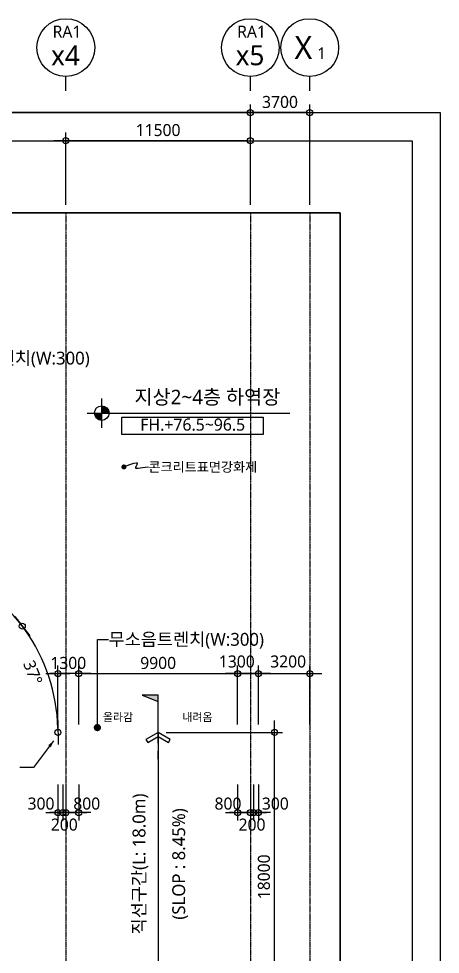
# Model space of a CAD drawing. Header units: millimetres. Extents: x 367092 to 767578, y 396038 to 811791.
# Drawn here: x 507369 to 533640, y 753489 to 811791 of the extents above; entities that cross this region are included whole.
import ezdxf
from ezdxf.enums import TextEntityAlignment as Align

# ---------------------------------------------------------------- set-up
doc = ezdxf.new("R2010")
doc.units = ezdxf.units.MM
doc.header["$LTSCALE"] = 100
doc.header["$MEASUREMENT"] = 0
doc.header["$PDSIZE"] = -10
doc.linetypes.add('CENTER', pattern=[2, 1.25, -0.25, 0.25, -0.25])
doc.layers.get('0').update_dxf_attribs({"linetype": 'CONTINUOUS'})
doc.layers.get('Defpoints').update_dxf_attribs({"color": 171, "linetype": 'CONTINUOUS'})
for name, color, linetype in [('CEN(ST)', 1, 'CENTER'), ('DIM', 7, 'CONTINUOUS'), ('LED', 7, 'CONTINUOUS'), ('NDIM', 7, 'CONTINUOUS'), ('SYM', 7, 'CONTINUOUS'), ('SYM(AXIS)', 7, 'CONTINUOUS'), ('SYMBOL', 7, 'CONTINUOUS'), ('TEXT(AXIS)', 2, 'CONTINUOUS'), ('TEXT(MIN)', 7, 'CONTINUOUS'), ('TEXT(실명)', 3, 'CONTINUOUS'), ('TEXT-기입', 6, 'CONTINUOUS')]:
    doc.layers.add(name, color=color, linetype=linetype)
doc.styles.add('CGS', font='cgse', dxfattribs={"bigfont": 'cgs'})
doc.styles.add('궁서체', font='')
doc.styles.add('나눔바른고딕', font='NanumBarunGothic.ttf')
doc.styles.get('궁서체').set_extended_font_data('GungsuhChe')
doc.dimstyles.new('CPDIM1', dxfattribs={"dimtxt": 3, "dimasz": 2.5, "dimexe": 1.25, "dimexo": 5, "dimgap": 1.5, "dimtad": 1, "dimdec": 0, "dimzin": 1, "dimdsep": 46, "dimlunit": 6, "dimtxsty": '궁서체', "dimblk1": 'Z_DOT', "dimblk2": 'Z_DOT', "dimsah": 1, "dimcen": 2.5, "dimadec": 0, "dimazin": 0, "dimtfac": 1, "dimtdec": 0, "dimtix": 1, "dimtmove": 2, "dimatfit": 3, "dimldrblk": 'Z_DOT', "dimfxl": 1, "dimtolj": 1, "dimtzin": 1, "dimarcsym": 0})
doc.dimstyles.new('NDIM 1200', dxfattribs={"dimscale": 500, "dimtxt": 3, "dimasz": 1, "dimexe": 2, "dimexo": 2, "dimgap": 1, "dimtad": 1, "dimdec": 0, "dimdsep": 46, "dimtxsty": 'CGS', "dimblk": 'DOT0', "dimcen": 1, "dimdle": 8, "dimclrd": 2, "dimclre": 2, "dimclrt": 2, "dimadec": 0, "dimazin": 0, "dimtfac": 1, "dimtdec": 0, "dimtix": 1, "dimtmove": 2, "dimatfit": 3, "dimldrblk": 'DOT0', "dimfxl": 1, "dimtolj": 1, "dimtzin": 0, "dimlwd": -1, "dimlwe": -1, "dimarcsym": 0})

# ---------------------------------------------------------------- blocks, each defined once
blk = doc.blocks.new('DOT0')
blk.add_line((-3, 0), (3, 0))
at = {"color": 6}
blk.add_circle((0, 0), 0.75, dxfattribs=at)
blk = doc.blocks.new('*D459')
at = {"layer": 'Defpoints', "color": 0, "ltscale": 0.4, "transparency": 16777216}
for p in [(43327293, 1704615), (43315793, 1700115), (43327293, 1700115)]:
    blk.add_point(p, dxfattribs=at)
at = {"layer": 'NDIM', "ltscale": 0.4, "transparency": 16777216}
for p, q in [((43315793, 1700615), (43315793, 1705115)), ((43327293, 1700615), (43327293, 1705115)), ((43316043, 1704615), (43327043, 1704615))]:
    blk.add_line(p, q, dxfattribs=at)
at = {"layer": 'NDIM', "ltscale": 0.4, "transparency": 16777216, "xscale": 250, "yscale": 250, "zscale": 250, "rotation": 180}
blk.add_blockref('DOT0', (43315793, 1704615), dxfattribs=at)
at = {"layer": 'NDIM', "ltscale": 0.4, "transparency": 16777216, "xscale": 250, "yscale": 250, "zscale": 250}
blk.add_blockref('DOT0', (43327293, 1704615), dxfattribs=at)
at = {"layer": 'NDIM', "ltscale": 0.4, "transparency": 16777216, "insert": (43321543, 1705273), "char_height": 750, "attachment_point": 5, "style": '나눔바른고딕'}
blk.add_mtext('\\A1;11500', dxfattribs=at)
blk = doc.blocks.new('*D464')
at = {"layer": 'Defpoints', "color": 0, "ltscale": 0.4, "transparency": 16777216}
for p in [(43327293, 1704615), (43327293, 1700115), (43338793, 1700115)]:
    blk.add_point(p, dxfattribs=at)
at = {"layer": 'NDIM', "ltscale": 0.4, "transparency": 16777216}
for p, q in [((43327293, 1700615), (43327293, 1705115)), ((43338793, 1700615), (43338793, 1705115)), ((43338543, 1704615), (43327543, 1704615))]:
    blk.add_line(p, q, dxfattribs=at)
at = {"layer": 'NDIM', "ltscale": 0.4, "transparency": 16777216, "xscale": 250, "yscale": 250, "zscale": 250, "rotation": 180}
blk.add_blockref('DOT0', (43327293, 1704615), dxfattribs=at)
at = {"layer": 'NDIM', "ltscale": 0.4, "transparency": 16777216, "xscale": 250, "yscale": 250, "zscale": 250}
blk.add_blockref('DOT0', (43338793, 1704615), dxfattribs=at)
at = {"layer": 'NDIM', "ltscale": 0.4, "transparency": 16777216, "insert": (43333043, 1705273), "char_height": 750, "attachment_point": 5, "style": '나눔바른고딕'}
blk.add_mtext('\\A1;11500', dxfattribs=at)
blk = doc.blocks.new('A$C2F20087E')
at = {"layer": 'SYM(AXIS)'}
blk.add_line((600, 0), (600, 300), dxfattribs=at)
blk.add_circle((600, 900), 600, dxfattribs=at)
blk = doc.blocks.new('*D465')
at = {"layer": 'Defpoints', "color": 0, "ltscale": 0.4, "transparency": 16777216}
for p in [(43338793, 1706365), (43338793, 1700115), (43342493, 1700115)]:
    blk.add_point(p, dxfattribs=at)
at = {"layer": 'NDIM', "ltscale": 0.4, "transparency": 16777216}
for p, q in [((43338793, 1700615), (43338793, 1706865)), ((43342493, 1700615), (43342493, 1706865)), ((43342243, 1706365), (43339043, 1706365))]:
    blk.add_line(p, q, dxfattribs=at)
at = {"layer": 'NDIM', "ltscale": 0.4, "transparency": 16777216, "xscale": 250, "yscale": 250, "zscale": 250, "rotation": 180}
blk.add_blockref('DOT0', (43338793, 1706365), dxfattribs=at)
at = {"layer": 'NDIM', "ltscale": 0.4, "transparency": 16777216, "xscale": 250, "yscale": 250, "zscale": 250}
blk.add_blockref('DOT0', (43342493, 1706365), dxfattribs=at)
at = {"layer": 'NDIM', "ltscale": 0.4, "transparency": 16777216, "insert": (43340643, 1707023), "char_height": 750, "attachment_point": 5, "style": '나눔바른고딕'}
blk.add_mtext('\\A1;3700', dxfattribs=at)
blk = doc.blocks.new('*D466')
at = {"layer": 'Defpoints', "color": 0, "ltscale": 0.4, "transparency": 16777216}
for p in [(43292793, 1706365), (43292793, 1700115), (43338793, 1700115)]:
    blk.add_point(p, dxfattribs=at)
at = {"layer": 'NDIM', "ltscale": 0.4, "transparency": 16777216}
for p, q in [((43292793, 1700615), (43292793, 1706865)), ((43338793, 1700615), (43338793, 1706865)), ((43338543, 1706365), (43293043, 1706365))]:
    blk.add_line(p, q, dxfattribs=at)
at = {"layer": 'NDIM', "ltscale": 0.4, "transparency": 16777216, "xscale": 250, "yscale": 250, "zscale": 250, "rotation": 180}
blk.add_blockref('DOT0', (43292793, 1706365), dxfattribs=at)
at = {"layer": 'NDIM', "ltscale": 0.4, "transparency": 16777216, "xscale": 250, "yscale": 250, "zscale": 250}
blk.add_blockref('DOT0', (43338793, 1706365), dxfattribs=at)
at = {"layer": 'NDIM', "ltscale": 0.4, "transparency": 16777216, "insert": (43315793, 1707023), "char_height": 750, "attachment_point": 5, "style": '나눔바른고딕'}
blk.add_mtext('\\A1;46000', dxfattribs=at)
blk = doc.blocks.new('A$C1AFB1B41')
at = {"layer": 'SYM'}
blk.add_hatch(color=256, dxfattribs=at).paths.add_polyline_path([(2000, 500), (1800, 0), (2000, 0)])
for p, q in [((2000, 500), (1800, 0)), ((2000, 0), (2000, 500)), ((0, 0), (250, 0)), ((500, 0), (2000, 0))]:
    blk.add_line(p, q, dxfattribs=at)
blk = doc.blocks.new('*D139')
at = {"layer": 'Defpoints', "color": 0, "ltscale": 0.4, "transparency": 16777216}
for p in [(516059, 767316), (523309, 767316), (516059, 749316)]:
    blk.add_point(p, dxfattribs=at)
at = {"layer": 'NDIM', "ltscale": 0.4, "transparency": 16777216}
for p, q in [((516559, 767316), (523809, 767316)), ((523309, 749566), (523309, 767066)), ((516559, 749316), (523809, 749316))]:
    blk.add_line(p, q, dxfattribs=at)
at = {"layer": 'NDIM', "ltscale": 0.4, "transparency": 16777216, "xscale": 250, "yscale": 250, "zscale": 250}
for p, rotation in [((523309, 767316), 90), ((523309, 749316), 270)]:
    blk.add_blockref('DOT0', p, dxfattribs=dict(at, rotation=rotation))
at = {"layer": 'NDIM', "ltscale": 0.4, "transparency": 16777216, "insert": (522651, 758316), "char_height": 750, "attachment_point": 5, "rotation": 90, "style": '나눔바른고딕'}
blk.add_mtext('\\A1;18000', dxfattribs=at)
blk = doc.blocks.new('*D140')
at = {"layer": 'Defpoints', "color": 0, "ltscale": 0.4, "transparency": 16777216}
for p in [(521009, 770982), (511109, 767316), (521009, 767316)]:
    blk.add_point(p, dxfattribs=at)
at = {"layer": 'NDIM', "ltscale": 0.4, "transparency": 16777216}
for p, q in [((511109, 767816), (511109, 771482)), ((521009, 767816), (521009, 771482)), ((511359, 770982), (520759, 770982))]:
    blk.add_line(p, q, dxfattribs=at)
at = {"layer": 'NDIM', "ltscale": 0.4, "transparency": 16777216, "xscale": 250, "yscale": 250, "zscale": 250, "rotation": 180}
blk.add_blockref('DOT0', (511109, 770982), dxfattribs=at)
at = {"layer": 'NDIM', "ltscale": 0.4, "transparency": 16777216, "xscale": 250, "yscale": 250, "zscale": 250}
blk.add_blockref('DOT0', (521009, 770982), dxfattribs=at)
at = {"layer": 'NDIM', "ltscale": 0.4, "transparency": 16777216, "insert": (516059, 771640), "char_height": 750, "attachment_point": 5, "style": '나눔바른고딕'}
blk.add_mtext('\\A1;9900', dxfattribs=at)
blk = doc.blocks.new('*D141')
at = {"layer": 'Defpoints', "color": 0, "ltscale": 0.4, "transparency": 16777216}
for p in [(509809, 770982), (509809, 767316), (511109, 767316)]:
    blk.add_point(p, dxfattribs=at)
at = {"layer": 'NDIM', "ltscale": 0.4, "transparency": 16777216}
for p, q in [((509809, 767816), (509809, 771482)), ((511109, 767816), (511109, 771482)), ((509559, 770982), (509309, 770982)), ((511109, 770982), (509809, 770982)), ((511359, 770982), (511609, 770982))]:
    blk.add_line(p, q, dxfattribs=at)
at = {"layer": 'NDIM', "ltscale": 0.4, "transparency": 16777216, "xscale": 250, "yscale": 250, "zscale": 250}
blk.add_blockref('DOT0', (509809, 770982), dxfattribs=at)
at = {"layer": 'NDIM', "ltscale": 0.4, "transparency": 16777216, "xscale": 250, "yscale": 250, "zscale": 250, "rotation": 180}
blk.add_blockref('DOT0', (511109, 770982), dxfattribs=at)
at = {"layer": 'NDIM', "ltscale": 0.4, "transparency": 16777216, "insert": (510459, 771640), "char_height": 750, "attachment_point": 5, "style": '나눔바른고딕'}
blk.add_mtext('\\A1;1300', dxfattribs=at)
blk = doc.blocks.new('Z_DOT')
at = {"layer": 'DIM', "color": 0}
for p, q in [((-1, 0), (1, 0)), ((0, -1), (0, 1))]:
    blk.add_line(p, q, dxfattribs=at)
for radius in [0.5, 0.25]:
    blk.add_circle((0, 0), radius, dxfattribs=at)
blk = doc.blocks.new('*D107')
at = {"layer": 'Defpoints', "color": 0, "ltscale": 0.4, "transparency": 16777216}
for p in [(522309, 770982), (521009, 767316), (522309, 767316)]:
    blk.add_point(p, dxfattribs=at)
at = {"layer": 'NDIM', "ltscale": 0.4, "transparency": 16777216}
for p, q in [((521009, 767816), (521009, 771482)), ((522309, 767816), (522309, 771482)), ((521259, 770982), (522059, 770982))]:
    blk.add_line(p, q, dxfattribs=at)
at = {"layer": 'NDIM', "ltscale": 0.4, "transparency": 16777216, "xscale": 250, "yscale": 250, "zscale": 250, "rotation": 180}
blk.add_blockref('DOT0', (521009, 770982), dxfattribs=at)
at = {"layer": 'NDIM', "ltscale": 0.4, "transparency": 16777216, "xscale": 250, "yscale": 250, "zscale": 250}
blk.add_blockref('DOT0', (522309, 770982), dxfattribs=at)
at = {"layer": 'NDIM', "ltscale": 0.4, "transparency": 16777216, "insert": (520959, 771732), "char_height": 750, "attachment_point": 5, "style": '나눔바른고딕'}
blk.add_mtext('\\A1;1300', dxfattribs=at)
blk = doc.blocks.new('*D108')
at = {"layer": 'Defpoints', "color": 0, "ltscale": 0.4, "transparency": 16777216}
for p in [(525509, 770982), (522309, 767316), (525509, 767316)]:
    blk.add_point(p, dxfattribs=at)
at = {"layer": 'NDIM', "ltscale": 0.4, "transparency": 16777216}
for p, q in [((522309, 767816), (522309, 771482)), ((525509, 767816), (525509, 771482)), ((522559, 770982), (525259, 770982))]:
    blk.add_line(p, q, dxfattribs=at)
at = {"layer": 'NDIM', "ltscale": 0.4, "transparency": 16777216, "xscale": 250, "yscale": 250, "zscale": 250, "rotation": 180}
blk.add_blockref('DOT0', (522309, 770982), dxfattribs=at)
at = {"layer": 'NDIM', "ltscale": 0.4, "transparency": 16777216, "xscale": 250, "yscale": 250, "zscale": 250}
blk.add_blockref('DOT0', (525509, 770982), dxfattribs=at)
at = {"layer": 'NDIM', "ltscale": 0.4, "transparency": 16777216, "insert": (524159, 771732), "char_height": 750, "attachment_point": 5, "style": '나눔바른고딕'}
blk.add_mtext('\\A1;3200', dxfattribs=at)
blk = doc.blocks.new('*D109')
at = {"layer": 'Defpoints', "color": 0, "ltscale": 0.4, "transparency": 16777216}
for p in [(509809, 764566), (510109, 764566), (510109, 762316)]:
    blk.add_point(p, dxfattribs=at)
at = {"layer": 'NDIM', "ltscale": 0.4, "transparency": 16777216}
for p, q in [((509809, 764066), (509809, 761816)), ((510109, 764066), (510109, 761816)), ((509559, 762316), (509309, 762316)), ((509809, 762316), (510109, 762316)), ((510359, 762316), (510609, 762316))]:
    blk.add_line(p, q, dxfattribs=at)
at = {"layer": 'NDIM', "ltscale": 0.4, "transparency": 16777216, "xscale": 250, "yscale": 250, "zscale": 250}
blk.add_blockref('DOT0', (509809, 762316), dxfattribs=at)
at = {"layer": 'NDIM', "ltscale": 0.4, "transparency": 16777216, "xscale": 250, "yscale": 250, "zscale": 250, "rotation": 180}
blk.add_blockref('DOT0', (510109, 762316), dxfattribs=at)
at = {"layer": 'NDIM', "ltscale": 0.4, "transparency": 16777216, "insert": (508759, 762876), "char_height": 750, "attachment_point": 5, "style": '나눔바른고딕'}
blk.add_mtext('\\A1;300', dxfattribs=at)
blk = doc.blocks.new('*D110')
at = {"layer": 'Defpoints', "color": 0, "ltscale": 0.4, "transparency": 16777216}
for p in [(510109, 764566), (510309, 764566), (510309, 762316)]:
    blk.add_point(p, dxfattribs=at)
at = {"layer": 'NDIM', "ltscale": 0.4, "transparency": 16777216}
for p, q in [((510109, 764066), (510109, 761816)), ((510309, 764066), (510309, 761816)), ((509859, 762316), (509609, 762316)), ((510109, 762316), (510309, 762316)), ((510559, 762316), (510809, 762316))]:
    blk.add_line(p, q, dxfattribs=at)
at = {"layer": 'NDIM', "ltscale": 0.4, "transparency": 16777216, "xscale": 250, "yscale": 250, "zscale": 250}
blk.add_blockref('DOT0', (510109, 762316), dxfattribs=at)
at = {"layer": 'NDIM', "ltscale": 0.4, "transparency": 16777216, "xscale": 250, "yscale": 250, "zscale": 250, "rotation": 180}
blk.add_blockref('DOT0', (510309, 762316), dxfattribs=at)
at = {"layer": 'NDIM', "ltscale": 0.4, "transparency": 16777216, "insert": (510209, 761566), "char_height": 750, "attachment_point": 5, "style": '나눔바른고딕'}
blk.add_mtext('\\A1;200', dxfattribs=at)
blk = doc.blocks.new('*D111')
at = {"layer": 'Defpoints', "color": 0, "ltscale": 0.4, "transparency": 16777216}
for p in [(510309, 764566), (511109, 764566), (511109, 762316)]:
    blk.add_point(p, dxfattribs=at)
at = {"layer": 'NDIM', "ltscale": 0.4, "transparency": 16777216}
for p, q in [((510309, 764066), (510309, 761816)), ((511109, 764066), (511109, 761816)), ((510059, 762316), (509809, 762316)), ((510309, 762316), (511109, 762316)), ((511359, 762316), (511609, 762316))]:
    blk.add_line(p, q, dxfattribs=at)
at = {"layer": 'NDIM', "ltscale": 0.4, "transparency": 16777216, "xscale": 250, "yscale": 250, "zscale": 250}
blk.add_blockref('DOT0', (510309, 762316), dxfattribs=at)
at = {"layer": 'NDIM', "ltscale": 0.4, "transparency": 16777216, "xscale": 250, "yscale": 250, "zscale": 250, "rotation": 180}
blk.add_blockref('DOT0', (511109, 762316), dxfattribs=at)
at = {"layer": 'NDIM', "ltscale": 0.4, "transparency": 16777216, "insert": (511609, 762876), "char_height": 750, "attachment_point": 5, "style": '나눔바른고딕'}
blk.add_mtext('\\A1;800', dxfattribs=at)
blk = doc.blocks.new('*D112')
at = {"layer": 'Defpoints', "color": 0, "ltscale": 0.4, "transparency": 16777216}
for p in [(521009, 764566), (521809, 764566), (521809, 762316)]:
    blk.add_point(p, dxfattribs=at)
at = {"layer": 'NDIM', "ltscale": 0.4, "transparency": 16777216}
for p, q in [((521009, 764066), (521009, 761816)), ((521809, 764066), (521809, 761816)), ((520759, 762316), (520509, 762316)), ((521009, 762316), (521809, 762316)), ((522059, 762316), (522309, 762316))]:
    blk.add_line(p, q, dxfattribs=at)
at = {"layer": 'NDIM', "ltscale": 0.4, "transparency": 16777216, "xscale": 250, "yscale": 250, "zscale": 250}
blk.add_blockref('DOT0', (521009, 762316), dxfattribs=at)
at = {"layer": 'NDIM', "ltscale": 0.4, "transparency": 16777216, "xscale": 250, "yscale": 250, "zscale": 250, "rotation": 180}
blk.add_blockref('DOT0', (521809, 762316), dxfattribs=at)
at = {"layer": 'NDIM', "ltscale": 0.4, "transparency": 16777216, "insert": (520409, 762876), "char_height": 750, "attachment_point": 5, "style": '나눔바른고딕'}
blk.add_mtext('\\A1;800', dxfattribs=at)
blk = doc.blocks.new('*D113')
at = {"layer": 'Defpoints', "color": 0, "ltscale": 0.4, "transparency": 16777216}
for p in [(521809, 764566), (522009, 764566), (522009, 762316)]:
    blk.add_point(p, dxfattribs=at)
at = {"layer": 'NDIM', "ltscale": 0.4, "transparency": 16777216}
for p, q in [((521809, 764066), (521809, 761816)), ((522009, 764066), (522009, 761816)), ((521559, 762316), (521309, 762316)), ((521809, 762316), (522009, 762316)), ((522259, 762316), (522509, 762316))]:
    blk.add_line(p, q, dxfattribs=at)
at = {"layer": 'NDIM', "ltscale": 0.4, "transparency": 16777216, "xscale": 250, "yscale": 250, "zscale": 250}
blk.add_blockref('DOT0', (521809, 762316), dxfattribs=at)
at = {"layer": 'NDIM', "ltscale": 0.4, "transparency": 16777216, "xscale": 250, "yscale": 250, "zscale": 250, "rotation": 180}
blk.add_blockref('DOT0', (522009, 762316), dxfattribs=at)
at = {"layer": 'NDIM', "ltscale": 0.4, "transparency": 16777216, "insert": (521909, 761566), "char_height": 750, "attachment_point": 5, "style": '나눔바른고딕'}
blk.add_mtext('\\A1;200', dxfattribs=at)
blk = doc.blocks.new('*D114')
at = {"layer": 'Defpoints', "color": 0, "ltscale": 0.4, "transparency": 16777216}
for p in [(522009, 764566), (522309, 764566), (522309, 762316)]:
    blk.add_point(p, dxfattribs=at)
at = {"layer": 'NDIM', "ltscale": 0.4, "transparency": 16777216}
for p, q in [((522009, 764066), (522009, 761816)), ((522309, 764066), (522309, 761816)), ((521759, 762316), (521509, 762316)), ((522009, 762316), (522309, 762316)), ((522559, 762316), (522809, 762316))]:
    blk.add_line(p, q, dxfattribs=at)
at = {"layer": 'NDIM', "ltscale": 0.4, "transparency": 16777216, "xscale": 250, "yscale": 250, "zscale": 250}
blk.add_blockref('DOT0', (522009, 762316), dxfattribs=at)
at = {"layer": 'NDIM', "ltscale": 0.4, "transparency": 16777216, "xscale": 250, "yscale": 250, "zscale": 250, "rotation": 180}
blk.add_blockref('DOT0', (522309, 762316), dxfattribs=at)
at = {"layer": 'NDIM', "ltscale": 0.4, "transparency": 16777216, "insert": (523359, 762876), "char_height": 750, "attachment_point": 5, "style": '나눔바른고딕'}
blk.add_mtext('\\A1;300', dxfattribs=at)
blk = doc.blocks.new('*D50')
at = {"layer": 'Defpoints', "color": 0, "ltscale": 0.4, "transparency": 16777216}
for p in [(485774, 789892), (490382, 774386), (460309, 767316), (498809, 767316), (527259, 767316)]:
    blk.add_point(p, dxfattribs=at)
at = {"layer": 'NDIM', "ltscale": 0.4, "transparency": 16777216}
blk.add_arc((498809, 767316), 11000, 121.3022, 178.6978, dxfattribs=at)
at = {"layer": 'NDIM', "ltscale": 0.4, "transparency": 16777216, "xscale": 250, "yscale": 250, "zscale": 250}
for p, rotation in [((493309, 776842), 30.65110244922621), ((487809, 767316), 269.3488975492417)]:
    blk.add_blockref('DOT0', p, dxfattribs=dict(at, rotation=rotation))
at = {"layer": 'NDIM', "ltscale": 0.4, "transparency": 16777216, "insert": (488713, 773145), "char_height": 750, "attachment_point": 5, "rotation": 60, "style": '나눔바른고딕'}
blk.add_mtext('\\A1;60°', dxfattribs=at)
blk = doc.blocks.new('*D51')
at = {"layer": 'Defpoints', "color": 0, "ltscale": 0.4, "transparency": 16777216}
for p in [(514070, 778816), (509555, 769665), (460309, 767316), (498809, 767316), (527259, 767316)]:
    blk.add_point(p, dxfattribs=at)
at = {"layer": 'NDIM', "ltscale": 0.4, "transparency": 16777216}
blk.add_arc((498809, 767316), 11000, 1.3022, 35.6978, dxfattribs=at)
at = {"layer": 'NDIM', "ltscale": 0.4, "transparency": 16777216, "xscale": 250, "yscale": 250, "zscale": 250}
for p, rotation in [((507594, 773936), 126.3488975813448), ((509809, 767316), 270.651102417121)]:
    blk.add_blockref('DOT0', p, dxfattribs=dict(at, rotation=rotation))
at = {"layer": 'NDIM', "ltscale": 0.4, "transparency": 16777216, "insert": (508251, 771044), "char_height": 750, "attachment_point": 5, "rotation": 291.54574, "style": '나눔바른고딕'}
blk.add_mtext('\\A1;37°', dxfattribs=at)
blk = doc.blocks.new('*D52')
at = {"layer": 'Defpoints', "color": 0, "ltscale": 0.4, "transparency": 16777216}
for p in [(498809, 799691), (514070, 778816), (505170, 776290), (498809, 767316), (498809, 721747)]:
    blk.add_point(p, dxfattribs=at)
at = {"layer": 'NDIM', "ltscale": 0.4, "transparency": 16777216}
blk.add_arc((498809, 767316), 11000, 38.3022, 88.6978, dxfattribs=at)
at = {"layer": 'NDIM', "ltscale": 0.4, "transparency": 16777216, "xscale": 250, "yscale": 250, "zscale": 250}
for p, rotation in [((498809, 778316), 179.3488975828396), ((507594, 773936), 307.6511024156265)]:
    blk.add_blockref('DOT0', p, dxfattribs=dict(at, rotation=rotation))
at = {"layer": 'NDIM', "ltscale": 0.4, "transparency": 16777216, "insert": (504010, 777747), "char_height": 750, "attachment_point": 5, "rotation": 333.5, "style": '나눔바른고딕'}
blk.add_mtext('\\A1;53°', dxfattribs=at)
blk = doc.blocks.new('level')
at = {"layer": 'SYMBOL'}
for p, q in [((0, 4320), (0, -4320)), ((-4320, 0), (4320, 0))]:
    blk.add_line(p, q, dxfattribs=at)
blk.add_circle((0, 0), 2160, dxfattribs=at)
for points in [[(-2160, 0), (0, 2160), (-2127, 381), (-376, 2126)], [(-2127, 381), (-376, 2126), (-2030, 748), (-738, 2029)], [(-2030, 748), (-738, 2029), (-1859, 1104), (-1089, 1863)], [(-1859, 1104), (-1089, 1863), (-1659, 1388), (-1386, 1658)], [(0, -2160), (2160, 0), (381, -2127), (2126, -376)], [(381, -2127), (2126, -376), (748, -2030), (2029, -738)], [(748, -2030), (2029, -738), (1104, -1859), (1863, -1089)], [(1104, -1859), (1863, -1089), (1388, -1659), (1658, -1386)]]:
    blk.add_solid(points, dxfattribs=at)
at = {"layer": 'SYMBOL', "linetype": 'Continuous'}
for points in [[(0, 2160), (-2160, 0), (0, 0)], [(2160, 0), (0, 0), (0, -2160)]]:
    blk.add_solid(points, dxfattribs=at)
blk = doc.blocks.new('NJKFNKDFGKFDHGFH')
at = {"layer": 'CEN(ST)', "ltscale": 0.5}
for points in [[(43327293.4, 1700115.3), (43327293.4, 1622171.2)], [(43338793.4, 1700115.3), (43338793.4, 1622171.2)], [(43342493.4, 1700115.3), (43342493.4, 1622171.2)]]:
    blk.add_lwpolyline(points, dxfattribs=at)
at = {"layer": 'Defpoints', "ltscale": 10000}
for points in [[(43280781.7, 1706365.3), (43350629.3, 1706365.3), (43350629.3, 1615921.2), (43280781.7, 1615921.2)], [(43282531.7, 1704615.3), (43348879.3, 1704615.3), (43348879.3, 1617671.2), (43282531.7, 1617671.2)], [(43287031.7, 1700115.3), (43344379.3, 1700115.3), (43344379.3, 1622171.2), (43287031.7, 1622171.2)]]:
    blk.add_lwpolyline(points, close=True, dxfattribs=at)
at = {"xscale": 3, "yscale": 3, "zscale": 3}
for p in [(43325493.3, 1707715.3), (43336993.3, 1707715.3), (43340693.3, 1707715.3)]:
    blk.add_blockref('A$C2F20087E', p, dxfattribs=at)
at = {"layer": 'TEXT(AXIS)', "style": '나눔바른고딕'}
for p in [(43327367.5, 1711408.5), (43338867.5, 1711408.5)]:
    blk.add_text('RA1', height=750, dxfattribs=at).set_placement(p, align=Align.MIDDLE_CENTER)
for s, height, p in [('X', 1440, (43342098.4, 1710427.3)), ('x4', 1250, (43327272.5, 1709931)), ('x5', 1250, (43338772.5, 1709931)), ('1', 720, (43343236.1, 1710067.3))]:
    blk.add_text(s, height=height, dxfattribs=at).set_placement(p, align=Align.MIDDLE)
at = {"layer": 'NDIM', "ltscale": 0.4}
for base, p1, p2, picture, middle in [((43292793.4, 1706365.3), (43338793.4, 1700115.3), (43292793.4, 1700115.3), '*D466', (43315793.4, 1707023.1)), ((43338793.4, 1706365.3), (43342493.4, 1700115.3), (43338793.4, 1700115.3), '*D465', (43340643.4, 1707023.1)), ((43327293.4, 1704615.3), (43338793.4, 1700115.3), (43327293.4, 1700115.3), '*D464', (43333043.4, 1705272.6))]:
    dim = blk.add_linear_dim(base=base, p1=p1, p2=p2, angle=180, dimstyle='NDIM 1200', override={"dimscale": 250, "dimtxsty": '나눔바른고딕', "dimclrd": 256, "dimclre": 256, "dimclrt": 256}, dxfattribs=at)
    dim.commit()
    dim.dimension.update_dxf_attribs({"geometry": picture, "text_midpoint": middle})
dim = blk.add_linear_dim(base=(43327293.4, 1704615.3), p1=(43315793.4, 1700115.3), p2=(43327293.4, 1700115.3), dimstyle='NDIM 1200', override={"dimscale": 250, "dimtxsty": '나눔바른고딕', "dimclrd": 256, "dimclre": 256, "dimclrt": 256}, dxfattribs=at)
dim.commit()
dim.dimension.update_dxf_attribs({"geometry": '*D459', "text_midpoint": (43321543.4, 1705272.6)})

msp = doc.modelspace()

# ---------------------------------------------------------------- linework, layer by layer
at = {"ltscale": 10000}
msp.add_lwpolyline([(513790.4, 786960.2), (522606.9, 786960.2), (522606.9, 785880.8), (513790.4, 785880.8)], close=True, dxfattribs=at)
at = {"layer": 'Defpoints', "ltscale": 10000}
for points in [[(470047, 799691.4), (527394.6, 799691.4), (527394.6, 721747.3), (470047, 721747.3)], [(470047, 721747.3), (527394.6, 721747.3), (527394.6, 799691.4), (470047, 799691.4)]]:
    msp.add_lwpolyline(points, close=True, dxfattribs=at)
at = {"layer": 'LED', "const_width": 156.2}
msp.add_lwpolyline([(513923.4, 783937.1, -1), (513923.4, 783780.9, -1)], format="xyb", close=True, dxfattribs=at)
at = {"layer": 'LED'}
for points in [[(513923.4, 783859), (514295.3, 784014.1), (514541.9, 784097.7), (514685.5, 784123.4), (514748.7, 784104.6), (514754.1, 784054.8), (514724.2, 783987.4), (514681.5, 783915.9), (514648.6, 783853.9), (514644, 783811.8), (514671, 783789), (514728.8, 783782), (514816.7, 783787.2), (514934, 783801), (515079.9, 783819.9), (515253.6, 783840.5), (515454.6, 783859)], [(509541.3, 766785.9), (508286.6, 765133.2), (507438.5, 765133.2)]]:
    msp.add_lwpolyline(points, dxfattribs=at)
msp.add_solid([(509541.3, 766785.9), (509206.4, 766517), (509372.3, 766391.1)], dxfattribs=at)
at = {"layer": 'SYM', "color": 2}
msp.add_lwpolyline([(516058.6, 767315.7), (516058.6, 749315.7, -1.0000003), (481558.6, 749315.7), (481558.6, 768315.7, -0.4142136), (498808.6, 785565.7)], format="xyb", dxfattribs=at)
msp.add_lwpolyline([(516816.3, 766878.2), (516058.6, 767315.7), (515300.8, 766878.2), (515413.3, 766683.3), (516058.6, 767055.9), (516703.8, 766683.3)], close=True, dxfattribs=at)
at = {"layer": 'SYMBOL'}
msp.add_lwpolyline([(512543.4, 787212.4), (524256.5, 787212.4)], dxfattribs=at)

# ---------------------------------------------------------------- block references
at = {"layer": 'NDIM', "ltscale": 0.4}
msp.add_blockref('NJKFNKDFGKFDHGFH', (-42816989.6, -900423.9), dxfattribs=at)
at = {"layer": 'SYM', "xscale": 2, "yscale": 2, "zscale": 2, "rotation": 90.00000000000001}
msp.add_blockref('A$C1AFB1B41', (516058.6, 765641), dxfattribs=at)
at = {"layer": 'SYMBOL', "xscale": 0.2100484375244538, "yscale": 0.2100484375244538, "zscale": 0.2100484375244538, "rotation": 90}
msp.add_blockref('level', (512543.4, 787212.4), dxfattribs=at)

# ---------------------------------------------------------------- texts
at = {"layer": 'SYMBOL', "style": '나눔바른고딕'}
msp.add_text('FH.+76.5~96.5', height=756.25, dxfattribs=at).set_placement((521481.4, 786498.8), align=Align.MIDDLE_RIGHT)
at = {"layer": 'TEXT(MIN)', "style": '나눔바른고딕'}
for s, height, p in [('무소음트렌치(W:300)', 800, (502108.6, 790642.7)), ('무소음트렌치(W:300)', 800, (512969.4, 773115.7)), ('올라감', 500, (512617.6, 768267.2)), ('내려옴', 500, (517567.6, 768267.2))]:
    msp.add_text(s, height=height, dxfattribs=at).set_placement(p, align=Align.MIDDLE_LEFT)
at = {"layer": 'TEXT(실명)', "style": '나눔바른고딕'}
msp.add_text('지상2~4층 하역장', height=900, dxfattribs=at).set_placement((523671.6, 788218.2), align=Align.MIDDLE_RIGHT)
msp.add_text('콘크리트표면강화제', height=600, dxfattribs=at).set_placement((515454.6, 783859), align=Align.MIDDLE_LEFT)
at = {"layer": 'TEXT-기입', "style": '나눔바른고딕'}
for s, p in [('직선구간(L: 18.0m)', (514863.4, 759117.7)), ('(SLOP : 8.45%%%)', (517338.4, 759117.7))]:
    msp.add_text(s, height=800, rotation=90, dxfattribs=at).set_placement(p, align=Align.MIDDLE_CENTER)

# ---------------------------------------------------------------- dimensions: what is measured, and where the dimension line sits
at = {"layer": 'NDIM', "ltscale": 0.4}
for base, line1, line2, picture, middle in [((505170.2, 776289.5), ((498808.6, 799691.4), (498808.6, 721747.3)), ((498808.6, 767315.7), (514069.6, 778815.7)), '*D52', (504009.5, 777747.2)), ((490382.1, 774386.4), ((527258.6, 767315.7), (460308.6, 767315.7)), ((498808.6, 767315.7), (485774, 789892.2)), '*D50', (488712.6, 773144.6))]:
    dim = msp.add_angular_dim_2l(base=base, line1=line1, line2=line2, dimstyle='NDIM 1200', override={"dimscale": 250, "dimtxsty": '나눔바른고딕', "dimclrd": 256, "dimclre": 256, "dimclrt": 256}, dxfattribs=at)
    dim.commit()
    dim.dimension.update_dxf_attribs({"geometry": picture, "text_midpoint": middle})
dim = msp.add_angular_dim_2l(base=(509554.7, 769665.3), line1=((498808.6, 767315.7), (514069.6, 778815.7)), line2=((527258.6, 767315.7), (460308.6, 767315.7)), dimstyle='NDIM 1200', override={"dimscale": 250, "dimtxsty": '나눔바른고딕', "dimclrd": 256, "dimclre": 256, "dimclrt": 256}, dxfattribs=at)
dim.commit()
dim.dimension.update_dxf_attribs({"geometry": '*D51', "text_midpoint": (508251.4, 771044), "dimtype": 162})
for base, p2, picture, middle in [((509808.6, 770981.9), (509808.6, 767315.7), '*D141', (510458.6, 771639.6)), ((521008.6, 770981.9), (521008.6, 767315.7), '*D140', (516058.6, 771639.6))]:
    dim = msp.add_linear_dim(base=base, p1=(511108.6, 767315.7), p2=p2, dimstyle='NDIM 1200', override={"dimscale": 250, "dimtxsty": '나눔바른고딕', "dimclrd": 256, "dimclre": 256, "dimclrt": 256}, dxfattribs=at)
    dim.commit()
    dim.dimension.update_dxf_attribs({"geometry": picture, "text_midpoint": middle})
for base, p1, p2, picture, middle in [((522308.6, 770981.9), (521008.6, 767315.7), (522308.6, 767315.7), '*D107', (520958.6, 771731.9)), ((525508.6, 770981.9), (522308.6, 767315.7), (525508.6, 767315.7), '*D108', (524158.6, 771731.9)), ((510108.6, 762315.7), (509808.6, 764565.7), (510108.6, 764565.7), '*D109', (508758.6, 762875.7)), ((510308.6, 762315.7), (510108.6, 764565.7), (510308.6, 764565.7), '*D110', (510208.6, 761565.7)), ((511108.6, 762315.7), (510308.6, 764565.7), (511108.6, 764565.7), '*D111', (511608.6, 762875.7)), ((521808.6, 762315.7), (521008.6, 764565.7), (521808.6, 764565.7), '*D112', (520408.6, 762875.7)), ((522008.6, 762315.7), (521808.6, 764565.7), (522008.6, 764565.7), '*D113', (521908.6, 761565.7)), ((522308.6, 762315.7), (522008.6, 764565.7), (522308.6, 764565.7), '*D114', (523358.6, 762875.7))]:
    dim = msp.add_linear_dim(base=base, p1=p1, p2=p2, dimstyle='NDIM 1200', override={"dimscale": 250, "dimtxsty": '나눔바른고딕', "dimclrd": 256, "dimclre": 256, "dimclrt": 256}, dxfattribs=at)
    dim.commit()
    dim.dimension.update_dxf_attribs({"geometry": picture, "text_midpoint": middle, "dimtype": 160})
dim = msp.add_linear_dim(base=(523308.6, 767315.7), p1=(516058.6, 749315.7), p2=(516058.6, 767315.7), angle=90, dimstyle='NDIM 1200', override={"dimscale": 250, "dimtxsty": '나눔바른고딕', "dimclrd": 256, "dimclre": 256, "dimclrt": 256}, dxfattribs=at)
dim.commit()
dim.dimension.update_dxf_attribs({"geometry": '*D139', "text_midpoint": (522651.3, 758315.7)})

# ---------------------------------------------------------------- leaders
at = {"ltscale": 10000}
msp.add_leader([(512269.4, 767615.7), (512269.4, 773115.7), (512969.4, 773115.7)], dimstyle='CPDIM1', override={"dimtxt": 3000, "dimasz": 450, "dimgap": 1, "dimtad": 0, "dimzin": 0, "dimtxsty": 'CGS', "dimldrblk": 'Dot'}, dxfattribs=at)

doc.saveas('drawing.dxf')
